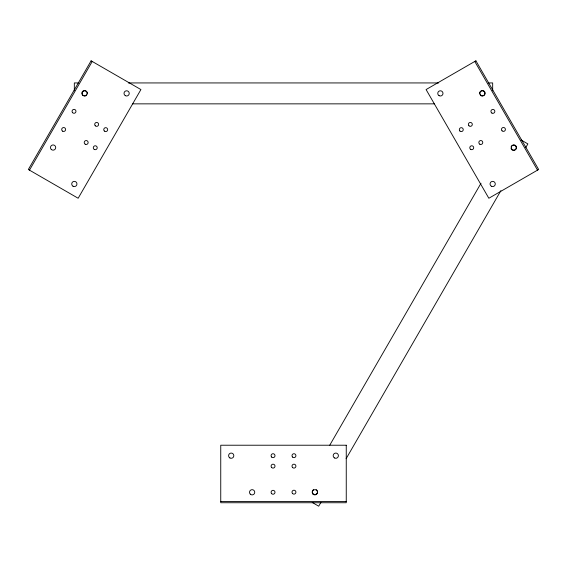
<?xml version="1.0" encoding="UTF-8"?>
<svg xmlns="http://www.w3.org/2000/svg" width="567" height="567" viewBox="0 0 567 567"><rect width="100%" height="100%" fill="white"/><g stroke="black" fill="none" stroke-linecap="round" stroke-linejoin="round"><path stroke-width="0.85" d="M29.484 170.143L92.23 61.463M329.774 445.18L481.007 183.24M320.915 502.362L318.704 506.189L312.24 502.461M346.118 458.703L500.895 190.632M525.659 147.739L527.87 143.912L521.073 139.985M78.756 82.938L74.334 82.938L74.334 90.784M128.284 82.938L438.716 82.938M488.244 82.938L492.666 82.938L492.666 90.784M132.706 103.853L434.294 103.853M220.747 501.434L346.253 501.434M474.77 61.463L537.516 170.143M87.318 92.719A2.615 2.615 0 0 1 87.318 94.072M86.645 95.242A2.615 2.615 0 0 1 82.789 95.079A2.615 2.615 0 0 1 83.292 91.252A2.615 2.615 0 0 1 87.056 92.088M479.944 92.088A2.615 2.615 0 0 1 483.708 91.252A2.615 2.615 0 0 1 484.211 95.079A2.615 2.615 0 0 1 480.355 95.242M479.682 94.072A2.615 2.615 0 0 1 479.682 92.719M316.18 489.64A2.615 2.615 0 0 1 316.875 493.588A2.615 2.615 0 0 1 312.871 493.588A2.615 2.615 0 0 1 313.565 489.64M511.058 147.059A2.615 2.615 0 0 1 514.255 145.216A2.615 2.615 0 0 1 516.105 148.412A2.615 2.615 0 0 1 512.901 150.262M512.27 150A2.615 2.615 0 0 1 511.058 148.412M91.103 60.811L28.35 169.49L78.161 198.252L140.914 89.565L91.103 60.811M475.897 60.811L426.086 89.565L488.839 198.252L538.65 169.49L475.897 60.811M346.253 445.223L220.747 445.223L220.747 502.738L346.253 502.738L346.253 445.223M104.321 131.012A1.963 1.963 0 0 0 107.602 130.134A1.963 1.963 0 0 0 105.2 127.731A1.963 1.963 0 0 0 104.321 131.012M94.271 149.433A1.963 1.963 0 0 0 97.212 147.739A1.963 1.963 0 0 0 94.271 146.038A1.963 1.963 0 0 0 94.271 149.433M95.27 125.782A1.963 1.963 0 0 0 98.545 124.903A1.963 1.963 0 0 0 96.149 122.5A1.963 1.963 0 0 0 95.27 125.782M85.213 144.209A1.963 1.963 0 0 0 88.154 142.508A1.963 1.963 0 0 0 85.213 140.807A1.963 1.963 0 0 0 85.213 144.209M72.626 112.705A1.963 1.963 0 0 0 75.907 111.827A1.963 1.963 0 0 0 73.504 109.431A1.963 1.963 0 0 0 72.626 112.705M62.675 131.19A1.963 1.963 0 0 0 65.616 129.496A1.963 1.963 0 0 0 62.675 127.795A1.963 1.963 0 0 0 62.675 131.19M125.321 95.66A2.615 2.615 0 0 0 129.241 93.392A2.615 2.615 0 0 0 125.321 91.131A2.615 2.615 0 0 0 125.321 95.66M73.03 186.231A2.615 2.615 0 0 0 76.949 183.963A2.615 2.615 0 0 0 73.03 181.702A2.615 2.615 0 0 0 73.03 186.231M82.619 95.058A2.615 2.615 0 0 0 86.992 93.881A2.615 2.615 0 0 0 83.796 90.685A2.615 2.615 0 0 0 82.619 95.058M51.243 149.397A2.615 2.615 0 0 0 55.623 148.228A2.615 2.615 0 0 0 52.419 145.024A2.615 2.615 0 0 0 51.243 149.397M439.064 95.66A2.615 2.615 0 0 0 442.99 93.392A2.615 2.615 0 0 0 439.064 91.131A2.615 2.615 0 0 0 439.064 95.66M470.766 149.433A1.963 1.963 0 0 0 473.707 147.739A1.963 1.963 0 0 0 470.766 146.038A1.963 1.963 0 0 0 470.766 149.433M459.901 131.012A1.963 1.963 0 0 0 463.182 130.134A1.963 1.963 0 0 0 460.78 127.731A1.963 1.963 0 0 0 459.901 131.012M479.824 144.209A1.963 1.963 0 0 0 482.765 142.508A1.963 1.963 0 0 0 479.824 140.807A1.963 1.963 0 0 0 479.824 144.209M468.959 125.782A1.963 1.963 0 0 0 472.24 124.903A1.963 1.963 0 0 0 469.837 122.5A1.963 1.963 0 0 0 468.959 125.782M502.064 130.821A1.963 1.963 0 0 0 505.339 129.942A1.963 1.963 0 0 0 502.943 127.54A1.963 1.963 0 0 0 502.064 130.821M491.908 113.081A1.963 1.963 0 0 0 494.849 111.38A1.963 1.963 0 0 0 491.908 109.679A1.963 1.963 0 0 0 491.908 113.081M491.355 186.231A2.615 2.615 0 0 0 495.282 183.963A2.615 2.615 0 0 0 491.355 181.702A2.615 2.615 0 0 0 491.355 186.231M512.596 149.816A2.615 2.615 0 0 0 516.523 147.548A2.615 2.615 0 0 0 512.596 145.287A2.615 2.615 0 0 0 512.596 149.816M480.681 95.058A2.615 2.615 0 0 0 485.054 93.881A2.615 2.615 0 0 0 481.851 90.685A2.615 2.615 0 0 0 480.681 95.058M334.48 457.945A2.615 2.615 0 0 0 338.407 455.677A2.615 2.615 0 0 0 334.48 453.416A2.615 2.615 0 0 0 334.48 457.945M271.657 457.066A1.963 1.963 0 0 0 274.938 456.187A1.963 1.963 0 0 0 272.536 453.784A1.963 1.963 0 0 0 271.657 457.066M292.572 457.066A1.963 1.963 0 0 0 295.854 456.187A1.963 1.963 0 0 0 293.451 453.784A1.963 1.963 0 0 0 292.572 457.066M271.657 467.52A1.963 1.963 0 0 0 274.938 466.641A1.963 1.963 0 0 0 272.536 464.245A1.963 1.963 0 0 0 271.657 467.52M292.572 467.52A1.963 1.963 0 0 0 295.854 466.641A1.963 1.963 0 0 0 293.451 464.245A1.963 1.963 0 0 0 292.572 467.52M271.657 493.666A1.963 1.963 0 0 0 274.938 492.787A1.963 1.963 0 0 0 272.536 490.391A1.963 1.963 0 0 0 271.657 493.666M292.572 493.552A1.963 1.963 0 0 0 295.854 492.673A1.963 1.963 0 0 0 293.451 490.271A1.963 1.963 0 0 0 292.572 493.552M229.904 457.945A2.615 2.615 0 0 0 233.824 455.677A2.615 2.615 0 0 0 229.904 453.416A2.615 2.615 0 0 0 229.904 457.945M250.274 494.133A2.615 2.615 0 0 0 254.654 492.957A2.615 2.615 0 0 0 251.45 489.753A2.615 2.615 0 0 0 250.274 494.133M313.027 494.133A2.615 2.615 0 0 0 317.4 492.957A2.615 2.615 0 0 0 314.196 489.753A2.615 2.615 0 0 0 313.027 494.133"/></g></svg>
